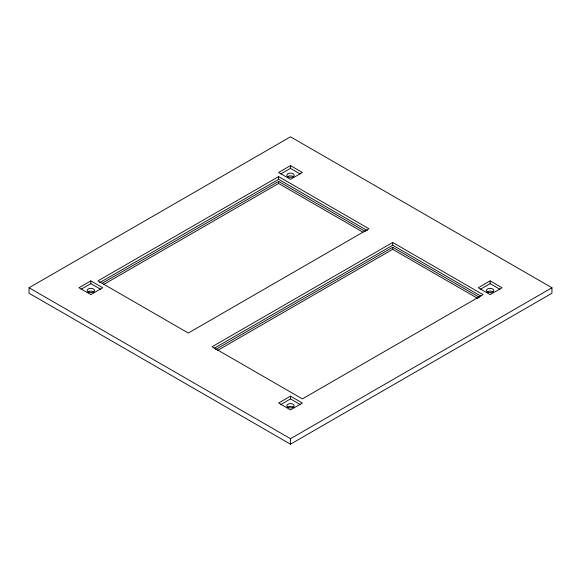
<?xml version="1.0" encoding="UTF-8"?>
<svg xmlns="http://www.w3.org/2000/svg" width="581" height="581" viewBox="0 0 581 581"><rect width="100%" height="100%" fill="white"/><g stroke="black" fill="none" stroke-linecap="round" stroke-linejoin="round"><path stroke-width="0.87" d="M29.05 287.755L290.5 136.811L551.95 287.755L551.95 293.245L290.5 444.189L29.05 293.245L29.05 287.755L290.5 438.706L551.95 287.755M90.847 280.892L78.965 287.755L90.847 294.618L102.728 287.755L90.847 280.892L90.847 283.637L100.506 289.215M290.5 165.629L278.619 172.484L290.5 179.347L302.381 172.484L290.5 165.629L290.5 168.374L300.159 173.944M81.195 289.215L90.847 283.637M280.841 173.944L290.5 168.374M278.619 176.602L97.978 280.892L188.295 333.036L368.935 228.747L278.619 176.602L278.619 179.347L99.547 282.729M102.329 283.187L278.619 181.41L365.369 231.492M103.89 284.341L278.619 183.465L363.023 232.197M392.705 242.473L212.065 346.763L302.381 398.907L483.022 294.618L392.705 242.473L392.705 245.218L214.418 348.15M215.631 349.508L392.705 247.274L479.456 297.363M217.2 350.663L392.705 249.336L477.894 298.518M290.5 396.162L278.619 403.025L290.5 409.888L302.381 403.025L290.5 396.162L290.5 398.907L280.841 404.485M490.153 280.892L478.272 287.755L490.153 294.618L502.035 287.755L490.153 280.892L490.153 283.637L480.494 289.215M490.153 283.637L499.805 289.215M278.619 179.347L367.366 230.584M392.705 245.218L480.669 295.998M290.5 398.907L300.159 404.485M392.705 247.274L392.705 249.336M290.5 438.706L290.5 444.189M278.619 181.41L278.619 183.465M287.305 176.907A3.689 2.128 0 0 1 293.695 176.907M486.951 292.178A3.697 2.135 0 0 1 492.768 291.735M287.297 407.448A3.697 2.135 0 0 1 293.703 407.448M88.232 291.735A3.697 2.135 0 0 1 94.049 292.178M488.301 292.352A3.697 2.135 0 0 0 493.85 290.5A3.697 2.135 0 0 0 488.301 288.648A3.697 2.135 0 0 0 488.301 292.352M288.648 407.615A3.697 2.135 0 0 0 294.197 405.77A3.697 2.135 0 0 0 288.648 403.918A3.697 2.135 0 0 0 288.648 407.615M89.002 292.352A3.697 2.135 0 0 0 94.543 290.5A3.697 2.135 0 0 0 89.002 288.648A3.697 2.135 0 0 0 89.002 292.352M287.893 176.74A3.689 2.128 0 0 0 294.066 175.782A3.689 2.128 0 0 0 289.541 173.174A3.689 2.128 0 0 0 287.893 176.74"/></g></svg>
